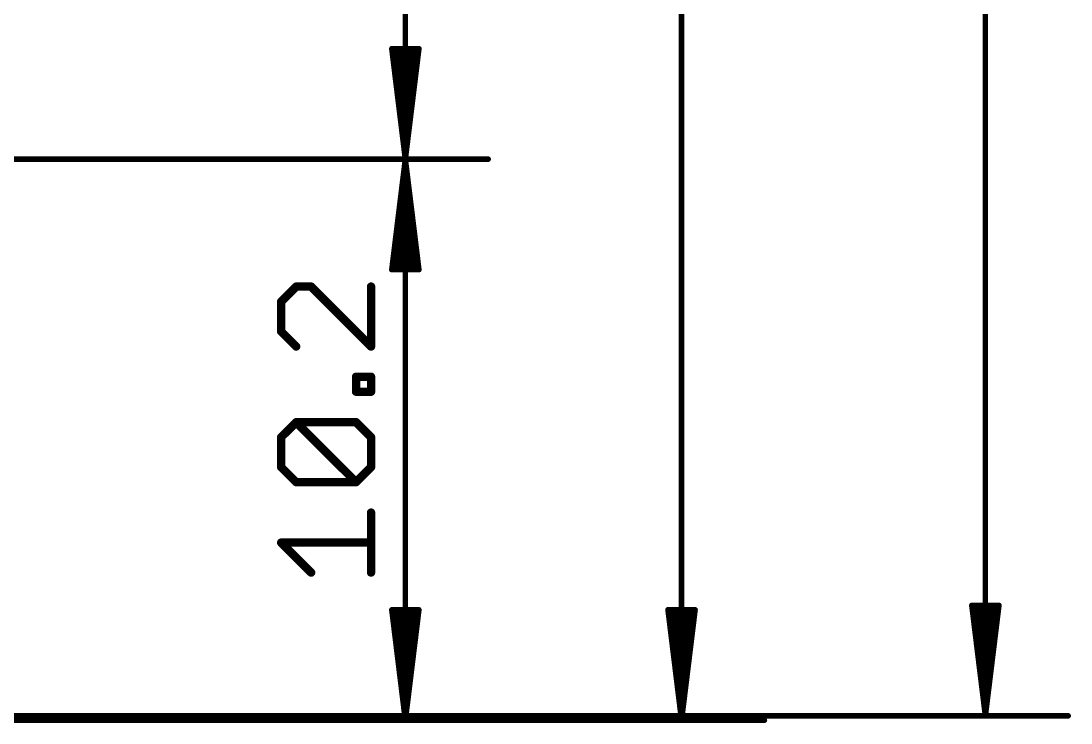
# Model space of a CAD drawing. Extents: x -10 to 70, y -21 to 116.
# Drawn here: x 50.54 to 69.55, y -0.13 to 12.58 of the extents above; entities that cross this region are included whole.
import ezdxf

# ---------------------------------------------------------------- set-up
doc = ezdxf.new("R2010")
doc.units = 0
doc.layers.add('47', color=253, linetype='CONTINUOUS')

msp = doc.modelspace()

# ---------------------------------------------------------------- linework, layer by layer
at = {"layer": '47'}
for points, const_width in [([(68, 0), (68, 100)], 0.1), ([(57.5, 10.08), (57.5, 43.13)], 0.1), ([(62.5, -0.08), (62.5, 43.13)], 0.1), ([(57.5, 10.08), (57.2544, 12.08)], 0.1), ([(57.2544, 12.08), (57.7456, 12.08)], 0.1), ([(57.5, 10.08), (57.3, 12.08)], 0.1), ([(57.5, 10.08), (57.4, 12.08)], 0.1), ([(57.7456, 12.08), (57.5, 10.08)], 0.1), ([(57.6, 12.08), (57.5, 10.08)], 0.1), ([(57.7, 12.08), (57.5, 10.08)], 0.1), ([(6.1995, 10.08), (59, 10.08)], 0.1), ([(44.2995, 10.08), (59, 10.08)], 0.1), ([(57.5, 10.08), (57.2544, 8.08)], 0.1), ([(57.5, 10.08), (57.3, 8.08)], 0.1), ([(57.5, 10.08), (57.4, 8.08)], 0.1), ([(57.5, -0.08), (57.5, 10.08)], 0.1), ([(57.7456, 8.08), (57.5, 10.08)], 0.1), ([(57.6, 8.08), (57.5, 10.08)], 0.1), ([(57.7, 8.08), (57.5, 10.08)], 0.1), ([(57.2544, 8.08), (57.7456, 8.08)], 0.1), ([(55.5235, 7.7724), (55.2523, 7.5012)], 0.1524), ([(55.7946, 7.7724), (55.5235, 7.7724)], 0.1524), ([(56.8793, 6.6877), (55.7946, 7.7724)], 0.1524), ([(56.8793, 7.7724), (56.8793, 6.6877)], 0.1524), ([(55.2523, 7.5012), (55.2523, 6.9589)], 0.1524), ([(55.2523, 6.9589), (55.5235, 6.6877)], 0.1524), ([(56.6081, 5.8691), (56.6081, 6.1403)], 0.1524), ([(56.6081, 6.1403), (56.8793, 6.1403)], 0.1524), ([(56.8793, 6.1403), (56.8793, 5.8691)], 0.1524), ([(56.8793, 5.8691), (56.6081, 5.8691)], 0.1524), ([(55.2523, 5.0455), (55.5235, 5.3166)], 0.1524), ([(55.5235, 5.3166), (56.6081, 5.3166)], 0.1524), ([(56.6081, 4.232), (55.5235, 5.3166)], 0.1524), ([(56.6081, 5.3166), (56.8793, 5.0455)], 0.1524), ([(55.2523, 4.5031), (55.2523, 5.0455)], 0.1524), ([(56.8793, 5.0455), (56.8793, 4.5031)], 0.1524), ([(55.5235, 4.232), (55.2523, 4.5031)], 0.1524), ([(56.8793, 4.5031), (56.6081, 4.232)], 0.1524), ([(56.6081, 4.232), (55.5235, 4.232)], 0.1524), ([(56.8793, 2.5948), (56.8793, 3.6795)], 0.1524), ([(55.7946, 2.5948), (55.2523, 3.1371)], 0.1524), ([(55.2523, 3.1371), (56.8793, 3.1371)], 0.1524), ([(57.5, -0.08), (57.2544, 1.92)], 0.1), ([(57.2544, 1.92), (57.7456, 1.92)], 0.1), ([(57.5, -0.08), (57.3, 1.92)], 0.1), ([(57.5, -0.08), (57.4, 1.92)], 0.1), ([(57.7456, 1.92), (57.5, -0.08)], 0.1), ([(57.6, 1.92), (57.5, -0.08)], 0.1), ([(57.7, 1.92), (57.5, -0.08)], 0.1), ([(62.5, -0.08), (62.2544, 1.92)], 0.1), ([(62.2544, 1.92), (62.7456, 1.92)], 0.1), ([(62.5, -0.08), (62.3, 1.92)], 0.1), ([(62.5, -0.08), (62.4, 1.92)], 0.1), ([(62.7456, 1.92), (62.5, -0.08)], 0.1), ([(62.6, 1.92), (62.5, -0.08)], 0.1), ([(62.7, 1.92), (62.5, -0.08)], 0.1), ([(68, 0), (67.7544, 2)], 0.1), ([(67.7544, 2), (68.2456, 2)], 0.1), ([(68, 0), (67.8, 2)], 0.1), ([(68, 0), (67.9, 2)], 0.1), ([(68.2456, 2), (68, 0)], 0.1), ([(68.1, 2), (68, 0)], 0.1), ([(68.2, 2), (68, 0)], 0.1), ([(50, 0), (69.5, 0)], 0.1), ([(0.05, -0.08), (64, -0.08)], 0.1), ([(0.05, -0.08), (59, -0.08)], 0.1)]:
    msp.add_lwpolyline(points, dxfattribs=dict(at, const_width=const_width))
for points, const_width in [([(57.2792, 12.083, 1), (57.2296, 12.077)], 0.05), ([(57.2544, 12.105, 1), (57.2544, 12.055)], 0.05), ([(57.3249, 12.0825, 1), (57.2751, 12.0775)], 0.05), ([(57.425, 12.0812, 1), (57.375, 12.0788)], 0.05), ([(57.625, 12.0788, 1), (57.575, 12.0812)], 0.05), ([(57.7249, 12.0775, 1), (57.6751, 12.0825)], 0.05), ([(57.7704, 12.077, 1), (57.7208, 12.083)], 0.05), ([(57.7456, 12.055, 1), (57.7456, 12.105)], 0.05), ([(57.525, 10.08, 1), (57.475, 10.08)], 0.05), ([(57.5248, 10.083, 1), (57.4752, 10.077)], 0.05), ([(57.525, 10.0788, 1), (57.475, 10.0812)], 0.05), ([(57.525, 10.0812, 1), (57.475, 10.0788)], 0.05), ([(57.5249, 10.0825, 1), (57.4751, 10.0775)], 0.05), ([(57.4752, 10.083, 1), (57.5248, 10.077)], 0.05), ([(57.4751, 10.0825, 1), (57.5249, 10.0775)], 0.05), ([(57.475, 10.0788, 1), (57.525, 10.0812)], 0.05), ([(57.475, 10.0812, 1), (57.525, 10.0788)], 0.05), ([(57.475, 10.08, 1), (57.525, 10.08)], 0.05), ([(57.5249, 10.0775, 1), (57.4751, 10.0825)], 0.05), ([(57.4751, 10.0775, 1), (57.5249, 10.0825)], 0.05), ([(57.5248, 10.077, 1), (57.4752, 10.083)], 0.05), ([(57.4752, 10.077, 1), (57.5248, 10.083)], 0.05), ([(59, 10.055, 1), (59, 10.105)], 0.05), ([(59, 10.055, 1), (59, 10.105)], 0.05), ([(57.2544, 8.105, 1), (57.2544, 8.055)], 0.05), ([(57.2296, 8.083, 1), (57.2792, 8.077)], 0.05), ([(57.2751, 8.0825, 1), (57.3249, 8.0775)], 0.05), ([(57.375, 8.0812, 1), (57.425, 8.0788)], 0.05), ([(57.575, 8.0788, 1), (57.625, 8.0812)], 0.05), ([(57.6751, 8.0775, 1), (57.7249, 8.0825)], 0.05), ([(57.7208, 8.077, 1), (57.7704, 8.083)], 0.05), ([(57.7456, 8.055, 1), (57.7456, 8.105)], 0.05), ([(55.5235, 7.8105, 1), (55.5235, 7.7343)], 0.0762), ([(55.5504, 7.7454, 1), (55.4965, 7.7993)], 0.0762), ([(55.8216, 7.7993, 1), (55.7677, 7.7454)], 0.0762), ([(55.7946, 7.7343, 1), (55.7946, 7.8105)], 0.0762), ([(56.9174, 7.7724, 1), (56.8412, 7.7724)], 0.0762), ([(55.2904, 7.5012, 1), (55.2142, 7.5012)], 0.0762), ([(55.2254, 7.5281, 1), (55.2793, 7.4743)], 0.0762), ([(55.2793, 6.9858, 1), (55.2254, 6.9319)], 0.0762), ([(55.2142, 6.9589, 1), (55.2904, 6.9589)], 0.0762), ([(55.4965, 6.6608, 1), (55.5504, 6.7146)], 0.0762), ([(56.8412, 6.6877, 1), (56.9174, 6.6877)], 0.0762), ([(56.8524, 6.6608, 1), (56.9062, 6.7146)], 0.0762), ([(56.6462, 6.1403, 1), (56.57, 6.1403)], 0.0762), ([(56.6081, 6.1784, 1), (56.6081, 6.1022)], 0.0762), ([(56.9174, 6.1403, 1), (56.8412, 6.1403)], 0.0762), ([(56.8793, 6.1022, 1), (56.8793, 6.1784)], 0.0762), ([(56.6081, 5.9072, 1), (56.6081, 5.831)], 0.0762), ([(56.57, 5.8691, 1), (56.6462, 5.8691)], 0.0762), ([(56.8412, 5.8691, 1), (56.9174, 5.8691)], 0.0762), ([(56.8793, 5.831, 1), (56.8793, 5.9072)], 0.0762), ([(55.5504, 5.3436, 1), (55.4965, 5.2897)], 0.0762), ([(55.5235, 5.3547, 1), (55.5235, 5.2785)], 0.0762), ([(55.5504, 5.2897, 1), (55.4965, 5.3436)], 0.0762), ([(56.6351, 5.3436, 1), (56.5812, 5.2897)], 0.0762), ([(56.6081, 5.2785, 1), (56.6081, 5.3547)], 0.0762), ([(55.2904, 5.0455, 1), (55.2142, 5.0455)], 0.0762), ([(55.2254, 5.0724, 1), (55.2793, 5.0185)], 0.0762), ([(56.9174, 5.0455, 1), (56.8412, 5.0455)], 0.0762), ([(56.8524, 5.0185, 1), (56.9062, 5.0724)], 0.0762), ([(55.2793, 4.5301, 1), (55.2254, 4.4762)], 0.0762), ([(56.9062, 4.4762, 1), (56.8524, 4.5301)], 0.0762), ([(55.2142, 4.5031, 1), (55.2904, 4.5031)], 0.0762), ([(56.8412, 4.5031, 1), (56.9174, 4.5031)], 0.0762), ([(55.5235, 4.2701, 1), (55.5235, 4.1939)], 0.0762), ([(55.4965, 4.205, 1), (55.5504, 4.2589)], 0.0762), ([(56.5812, 4.2589, 1), (56.6351, 4.205)], 0.0762), ([(56.5812, 4.205, 1), (56.6351, 4.2589)], 0.0762), ([(56.6081, 4.1939, 1), (56.6081, 4.2701)], 0.0762), ([(56.9174, 3.6795, 1), (56.8412, 3.6795)], 0.0762), ([(55.2793, 3.1641, 1), (55.2254, 3.1102)], 0.0762), ([(55.2523, 3.1752, 1), (55.2523, 3.099)], 0.0762), ([(56.8793, 3.099, 1), (56.8793, 3.1752)], 0.0762), ([(55.7677, 2.5679, 1), (55.8216, 2.6218)], 0.0762), ([(56.8412, 2.5948, 1), (56.9174, 2.5948)], 0.0762), ([(57.2792, 1.923, 1), (57.2296, 1.917)], 0.05), ([(57.2544, 1.945, 1), (57.2544, 1.895)], 0.05), ([(57.3249, 1.9225, 1), (57.2751, 1.9175)], 0.05), ([(57.425, 1.9212, 1), (57.375, 1.9188)], 0.05), ([(57.625, 1.9188, 1), (57.575, 1.9212)], 0.05), ([(57.7249, 1.9175, 1), (57.6751, 1.9225)], 0.05), ([(57.7704, 1.917, 1), (57.7208, 1.923)], 0.05), ([(57.7456, 1.895, 1), (57.7456, 1.945)], 0.05), ([(62.2792, 1.923, 1), (62.2296, 1.917)], 0.05), ([(62.2544, 1.945, 1), (62.2544, 1.895)], 0.05), ([(62.3249, 1.9225, 1), (62.2751, 1.9175)], 0.05), ([(62.425, 1.9212, 1), (62.375, 1.9188)], 0.05), ([(62.625, 1.9188, 1), (62.575, 1.9212)], 0.05), ([(62.7249, 1.9175, 1), (62.6751, 1.9225)], 0.05), ([(62.7704, 1.917, 1), (62.7208, 1.923)], 0.05), ([(62.7456, 1.895, 1), (62.7456, 1.945)], 0.05), ([(67.7792, 2.003, 1), (67.7296, 1.997)], 0.05), ([(67.7544, 2.025, 1), (67.7544, 1.975)], 0.05), ([(67.8249, 2.0025, 1), (67.7751, 1.9975)], 0.05), ([(67.925, 2.0012, 1), (67.875, 1.9988)], 0.05), ([(68.125, 1.9988, 1), (68.075, 2.0012)], 0.05), ([(68.2249, 1.9975, 1), (68.1751, 2.0025)], 0.05), ([(68.2704, 1.997, 1), (68.2208, 2.003)], 0.05), ([(68.2456, 1.975, 1), (68.2456, 2.025)], 0.05), ([(67.9752, 0.003, 1), (68.0248, -0.003)], 0.05), ([(67.9751, 0.0025, 1), (68.0249, -0.0025)], 0.05), ([(67.975, -0.0012, 1), (68.025, 0.0012)], 0.05), ([(67.975, 0.0012, 1), (68.025, -0.0012)], 0.05), ([(67.975, 0, 1), (68.025, 0)], 0.05), ([(67.9751, -0.0025, 1), (68.0249, 0.0025)], 0.05), ([(67.9752, -0.003, 1), (68.0248, 0.003)], 0.05), ([(69.5, -0.025, 1), (69.5, 0.025)], 0.05), ([(57.4752, -0.077, 1), (57.5248, -0.083)], 0.05), ([(57.4751, -0.0775, 1), (57.5249, -0.0825)], 0.05), ([(57.475, -0.0812, 1), (57.525, -0.0788)], 0.05), ([(57.475, -0.0788, 1), (57.525, -0.0812)], 0.05), ([(57.475, -0.08, 1), (57.525, -0.08)], 0.05), ([(57.4751, -0.0825, 1), (57.5249, -0.0775)], 0.05), ([(57.4752, -0.083, 1), (57.5248, -0.077)], 0.05), ([(59, -0.105, 1), (59, -0.055)], 0.05), ([(62.4752, -0.077, 1), (62.5248, -0.083)], 0.05), ([(62.4751, -0.0775, 1), (62.5249, -0.0825)], 0.05), ([(62.475, -0.0812, 1), (62.525, -0.0788)], 0.05), ([(62.475, -0.0788, 1), (62.525, -0.0812)], 0.05), ([(62.475, -0.08, 1), (62.525, -0.08)], 0.05), ([(62.4751, -0.0825, 1), (62.5249, -0.0775)], 0.05), ([(62.4752, -0.083, 1), (62.5248, -0.077)], 0.05), ([(64, -0.105, 1), (64, -0.055)], 0.05)]:
    msp.add_lwpolyline(points, format="xyb", dxfattribs=dict(at, const_width=const_width))

doc.saveas('drawing.dxf')
